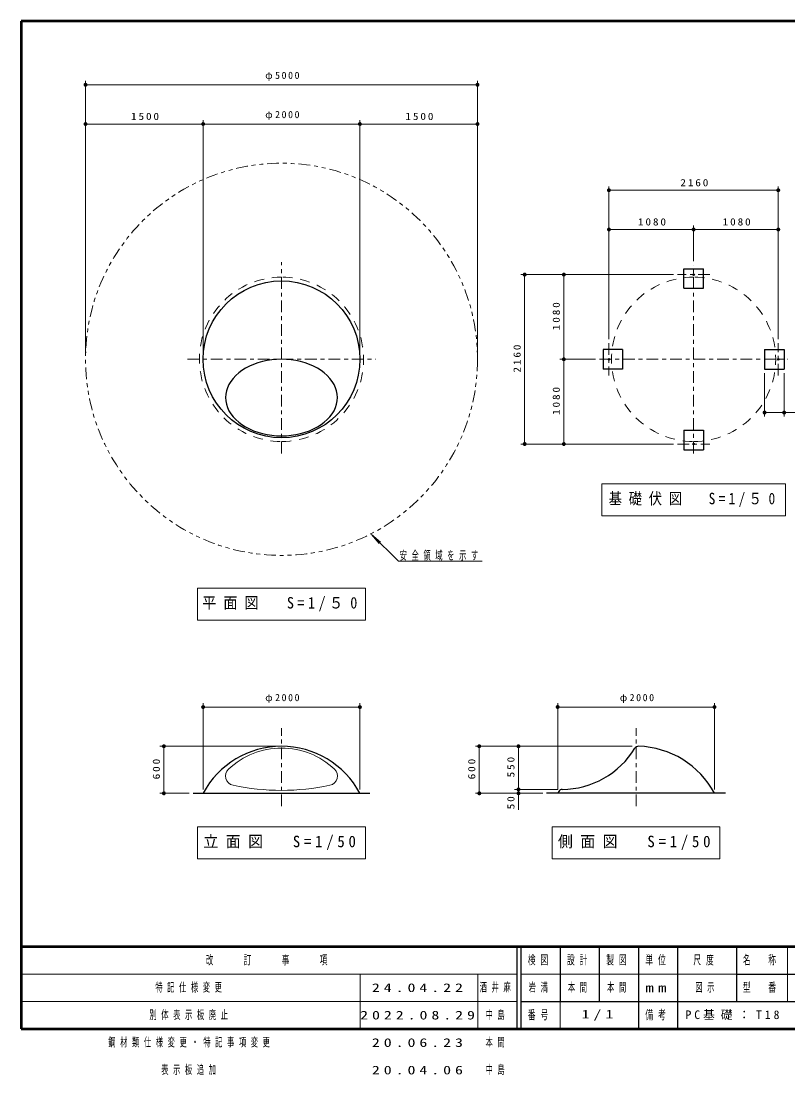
# Model space of a CAD drawing. Units: millimetres on the paper, scale 1:50. Extents: x -365 to 0, y -12 to 257.
# Drawn here: x -365 to -169.4, y -11.7 to 257 of the extents above; entities that cross this region are included whole.
import ezdxf

# ---------------------------------------------------------------- set-up
doc = ezdxf.new("R2010")
doc.units = ezdxf.units.MM
for name, pattern in [('USER1', [4.5, 2.5, -2]), ('USER2', [6, 3, -1, 1, -1]), ('USER3', [8, 3, -1, 1, -1, 1, -1])]:
    doc.linetypes.add(name, pattern=pattern)
doc.layers.add('LY_1', color=7, linetype='Continuous', lineweight=13)
doc.layers.add('LY_2', color=7, linetype='Continuous', lineweight=13)
doc.layers.add('LY_3', color=7, linetype='Continuous')
doc.styles.add('ＭＳ ゴシック', font='')
doc.styles.get('ＭＳ ゴシック').set_extended_font_data('MS Gothic')

# ---------------------------------------------------------------- blocks, each defined once
blk = doc.blocks.new('filled_dot')
at = {"color": 0, "linetype": 'Continuous', "lineweight": -2, "const_width": 1.25}
blk.add_lwpolyline([(-0.625, 0, 1), (0.625, 0, 1)], format="xyb", close=True, dxfattribs=at)

msp = doc.modelspace()

# ---------------------------------------------------------------- linework, layer by layer
at = {"layer": 'LY_1'}
for p, q in [((-348.56, 231.754), (-348.56, 241.754)), ((-348.56, 240.754), (-248.56, 240.754)), ((-248.56, 231.754), (-248.56, 241.754)), ((-348.56, 171.754), (-348.56, 231.754)), ((-318.56, 171.754), (-318.56, 231.754)), ((-278.56, 171.754), (-278.56, 231.754)), ((-248.56, 171.754), (-248.56, 231.754)), ((-348.56, 230.754), (-318.56, 230.754)), ((-318.56, 230.754), (-278.56, 230.754)), ((-278.56, 230.754), (-248.56, 230.754)), ((-215.03, 204.854), (-215.03, 214.854)), ((-215.03, 213.854), (-171.83, 213.854)), ((-171.83, 204.854), (-171.83, 214.854)), ((-215.03, 175.89), (-215.03, 204.854)), ((-193.43, 195.776), (-193.43, 204.854)), ((-171.83, 175.89), (-171.83, 204.854)), ((-215.03, 203.854), (-193.43, 203.854)), ((-193.43, 203.854), (-171.83, 203.854)), ((-227.53, 192.354), (-237.53, 192.354)), ((-236.53, 149.154), (-236.53, 192.354)), ((-198.567, 192.354), (-227.53, 192.354)), ((-226.53, 170.754), (-226.53, 192.354)), ((-218.452, 170.754), (-227.53, 170.754)), ((-226.53, 149.154), (-226.53, 170.754)), ((-175.33, 167.254), (-175.33, 156.182)), ((-170.33, 167.254), (-170.33, 156.182)), ((-162.776, 157.182), (-175.33, 157.182)), ((-227.53, 149.154), (-237.53, 149.154)), ((-198.567, 149.154), (-227.53, 149.154)), ((-216.83, 138.963), (-216.83, 130.83)), ((-170.03, 138.963), (-216.83, 138.963)), ((-170.03, 130.83), (-170.03, 138.963)), ((-216.83, 130.83), (-170.03, 130.83)), ((-275.569, 126.083), (-273.641, 123.784)), ((-275.569, 126.083), (-273.271, 124.154)), ((-268.731, 119.245), (-275.569, 126.083)), ((-268.731, 119.245), (-247.403, 119.245)), ((-319.96, 112.38), (-319.96, 104.247)), ((-277.16, 112.38), (-319.96, 112.38)), ((-277.16, 104.247), (-277.16, 112.38)), ((-319.96, 104.247), (-277.16, 104.247)), ((-318.56, 61.085), (-318.56, 83.085)), ((-318.56, 82.085), (-278.56, 82.085)), ((-278.56, 61.085), (-278.56, 83.085)), ((-228.106, 61.085), (-228.106, 83.085)), ((-228.106, 82.085), (-188.106, 82.085)), ((-188.106, 61.085), (-188.106, 83.085)), ((-299.56, 72.085), (-329.56, 72.085)), ((-328.56, 60.085), (-328.56, 72.085)), ((-239.106, 72.085), (-249.106, 72.085)), ((-248.106, 60.085), (-248.106, 72.085)), ((-209.106, 72.085), (-239.106, 72.085)), ((-238.106, 61.085), (-238.106, 72.085)), ((-322.096, 60.085), (-329.56, 60.085)), ((-239.106, 60.085), (-249.106, 60.085)), ((-228.106, 61.085), (-239.106, 61.085)), ((-231.932, 60.085), (-239.106, 60.085)), ((-238.106, 55.911), (-238.106, 61.085)), ((-319.96, 51.515), (-319.96, 43.382)), ((-277.16, 51.515), (-319.96, 51.515)), ((-277.16, 43.382), (-277.16, 51.515)), ((-229.506, 51.515), (-229.506, 43.382)), ((-186.706, 51.515), (-229.506, 51.515)), ((-186.706, 43.382), (-186.706, 51.515)), ((-319.96, 43.382), (-277.16, 43.382)), ((-229.506, 43.382), (-186.706, 43.382))]:
    msp.add_line(p, q, dxfattribs=at)
at = {"layer": 'LY_1', "linetype": 'USER2'}
for p, q in [((-298.56, 146.732), (-298.56, 195.504)), ((-193.43, 146.732), (-193.43, 194.776)), ((-189.294, 192.354), (-197.567, 192.354)), ((-215.03, 174.89), (-215.03, 166.617)), ((-171.83, 166.617), (-171.83, 174.89)), ((-322.582, 170.754), (-274.538, 170.754)), ((-217.452, 170.754), (-169.408, 170.754)), ((-197.567, 149.154), (-189.294, 149.154)), ((-298.56, 56.767), (-298.56, 76.715)), ((-208.106, 56.767), (-208.106, 76.715))]:
    msp.add_line(p, q, dxfattribs=at)
at = {"layer": 'LY_1', "lineweight": 25}
for p, q in [((-195.93, 188.854), (-195.93, 193.854)), ((-195.93, 193.854), (-190.93, 193.854)), ((-190.93, 188.854), (-190.93, 193.854)), ((-195.93, 188.854), (-190.93, 188.854)), ((-211.53, 173.254), (-216.53, 173.254)), ((-216.53, 173.254), (-216.53, 168.254)), ((-211.53, 173.254), (-211.53, 168.254)), ((-175.33, 173.254), (-170.33, 173.254)), ((-175.33, 173.254), (-175.33, 168.254)), ((-170.33, 173.254), (-170.33, 168.254)), ((-211.53, 168.254), (-216.53, 168.254)), ((-175.33, 168.254), (-170.33, 168.254)), ((-195.93, 152.654), (-195.93, 147.654)), ((-195.93, 152.654), (-190.93, 152.654)), ((-190.93, 152.654), (-190.93, 147.654)), ((-195.93, 147.654), (-190.93, 147.654)), ((-321.096, 60.085), (-276.024, 60.085)), ((-185.281, 60.085), (-230.932, 60.085))]:
    msp.add_line(p, q, dxfattribs=at)
msp.add_lwpolyline([(-284.3, 160.991), (-284.354, 161.842), (-284.517, 162.686), (-284.786, 163.518), (-285.16, 164.33), (-285.636, 165.117), (-286.211, 165.872), (-286.879, 166.591), (-287.636, 167.266), (-288.477, 167.894), (-289.394, 168.47), (-290.381, 168.988), (-291.43, 169.446), (-292.534, 169.839), (-293.683, 170.165), (-294.869, 170.421), (-296.084, 170.605), (-297.317, 170.716), (-298.56, 170.754), (-299.803, 170.716), (-301.036, 170.605), (-302.251, 170.421), (-303.437, 170.165), (-304.587, 169.839), (-305.69, 169.446), (-306.739, 168.988), (-307.726, 168.47), (-308.643, 167.894), (-309.484, 167.266), (-310.241, 166.591), (-310.909, 165.872), (-311.484, 165.117), (-311.96, 164.33), (-312.334, 163.518), (-312.603, 162.686), (-312.766, 161.842), (-312.82, 160.991), (-312.766, 160.14), (-312.603, 159.296), (-312.334, 158.464), (-311.96, 157.652), (-311.484, 156.865), (-310.909, 156.11), (-310.241, 155.391), (-309.484, 154.716), (-308.643, 154.088), (-307.726, 153.512), (-306.739, 152.994), (-305.69, 152.536), (-304.587, 152.143), (-303.437, 151.817), (-302.251, 151.561), (-301.036, 151.377), (-299.803, 151.266), (-298.56, 151.228), (-297.317, 151.266), (-296.084, 151.377), (-294.869, 151.561), (-293.683, 151.817), (-292.534, 152.143), (-291.43, 152.536), (-290.381, 152.994), (-289.394, 153.512), (-288.477, 154.088), (-287.636, 154.716), (-286.879, 155.391), (-286.211, 156.11), (-285.636, 156.865), (-285.16, 157.652), (-284.786, 158.464), (-284.517, 159.296), (-284.354, 160.14)], close=True, dxfattribs=at)
at = {"layer": 'LY_1', "linetype": 'USER3'}
msp.add_circle((-298.56, 170.754), 50, dxfattribs=at)
at = {"layer": 'LY_1', "lineweight": 25}
for centre, radius in [((-193.43, 192.354), 0.2), ((-193.43, 192.354), 0.12), ((-298.56, 170.754), 20), ((-215.03, 170.754), 0.2), ((-215.03, 170.754), 0.12), ((-171.83, 170.754), 0.2), ((-171.83, 170.754), 0.12), ((-193.43, 149.154), 0.2), ((-193.43, 149.154), 0.12)]:
    msp.add_circle(centre, radius, dxfattribs=at)
at = {"layer": 'LY_1', "linetype": 'USER1'}
for centre, start, end in [((-298.56, 170.754), 90, 270), ((-298.56, 170.754), 270, 90), ((-193.43, 170.754), 90, 270), ((-193.43, 170.754), 270, 90)]:
    msp.add_arc(centre, 20.944, start, end, dxfattribs=at)
at = {"layer": 'LY_1', "lineweight": 25}
for centre, radius, start, end in [((-298.56, 49.418), 22.667, 28.07249, 151.92751), ((-227.106, 82.994), 21.909, 270.35294, 328.65675), ((-207.54, 71.078), 1, 88.50339, 148.65675), ((-208.106, 49.418), 22.667, 28.07249, 88.50339), ((-208.106, 49.418), 22.667, 150.50631, 151.92751), ((-226.965, 60.086), 1, 90.35294, 150.50631)]:
    msp.add_arc(centre, radius, start, end, dxfattribs=at)
at = {"layer": 'LY_1'}
for centre, radius, start, end in [((-298.56, 51.945), 19.668, 90, 133.37771), ((-298.56, 51.945), 19.668, 46.62229, 90), ((-310.42, 64.497), 2.4, 133.37771, 257.82848), ((-286.7, 64.497), 2.4, 282.17152, 46.62229), ((-298.56, 119.483), 58.651, 257.82848, 270), ((-298.56, 119.483), 58.651, 270, 282.17152)]:
    msp.add_arc(centre, radius, start, end, dxfattribs=at)
at = {"layer": 'LY_2', "lineweight": 50}
for p, q in [((0, 257), (-365, 257)), ((-365, 257), (-365, 0)), ((-365, 21), (0, 21)), ((-365, 0), (0, 0))]:
    msp.add_line(p, q, dxfattribs=at)
at = {"layer": 'LY_2', "lineweight": 25}
for p, q in [((-238.5, 21), (-238.5, 0)), ((-237.5, 21), (-237.5, 0)), ((-227.5, 21), (-227.5, 7)), ((-217.5, 21), (-217.5, 7)), ((-207.5, 21), (-207.5, 0)), ((-197.5, 21), (-197.5, 7)), ((-182.5, 21), (-182.5, 7)), ((-182.5, 14), (-70, 14)), ((-237.5, 7), (0, 7)), ((-197.5, 7), (-197.5, 0))]:
    msp.add_line(p, q, dxfattribs=at)
at = {"layer": 'LY_2'}
for p, q in [((-169.5, 21), (-169.5, 7)), ((-365, 14), (-238.5, 14)), ((-278.5, 14), (-278.5, 0)), ((-248.5, 14), (-248.5, 0)), ((-237.5, 14), (-182.5, 14)), ((-365, 7), (-238.5, 7)), ((-227.5, 7), (-227.5, 0))]:
    msp.add_line(p, q, dxfattribs=at)

# ---------------------------------------------------------------- block references
at = {"layer": 'LY_1', "xscale": 0.4, "yscale": 0.4}
for p in [(-348.56, 240.754), (-348.56, 230.754), (-318.56, 230.754), (-278.56, 230.754), (-215.03, 213.854), (-215.03, 203.854), (-193.43, 203.854), (-175.33, 157.182), (-318.56, 82.085), (-228.106, 82.085)]:
    msp.add_blockref('filled_dot', p, dxfattribs=at)
for p, rotation in [((-248.56, 240.754), 180), ((-318.56, 230.754), 180), ((-278.56, 230.754), 180), ((-248.56, 230.754), 180), ((-171.83, 213.854), 180), ((-193.43, 203.854), 180), ((-171.83, 203.854), 180), ((-236.53, 192.354), 270), ((-226.53, 192.354), 270), ((-226.53, 170.754), 270), ((-226.53, 170.754), 90), ((-170.33, 157.182), 180), ((-236.53, 149.154), 90), ((-226.53, 149.154), 90), ((-278.56, 82.085), 180), ((-188.106, 82.085), 180), ((-328.56, 72.085), 270), ((-248.106, 72.085), 270), ((-238.106, 72.085), 270), ((-328.56, 60.085), 90), ((-248.106, 60.085), 90), ((-238.106, 61.085), 90), ((-238.106, 61.085), 270), ((-238.106, 60.085), 90)]:
    msp.add_blockref('filled_dot', p, dxfattribs=dict(at, rotation=rotation))

# ---------------------------------------------------------------- texts
at = {"layer": 'LY_1', "style": 'ＭＳ ゴシック'}
for s, insert, char_height, attachment_point in [('\\T1.33;φ5000', (-298.138, 241.754), 1.833, 8), ('\\T1.33;φ2000', (-298.138, 231.754), 1.833, 8), ('\\T1.33;\\W1.15;1500', (-333.139, 231.754), 1.833, 8), ('\\T1.33;\\W1.15;1500', (-263.139, 231.754), 1.833, 8), ('\\T1.33;\\W1.15;2160', (-193.007, 214.854), 1.833, 8), ('\\T1.33;\\W1.15;1080', (-203.809, 204.854), 1.833, 8), ('\\T1.33;\\W1.15;1080', (-182.209, 204.854), 1.833, 8), ('\\T1.5;\\W0.85;基礎伏図\u3000S=1/５0', (-193.43, 134.896), 2.933, 5), ('\\T1.64;\\W0.6;安全領域を示す', (-268.403, 119.395), 2.199, 7), ('\\T1.5;\\W0.9;平面図\u3000S=1/５0', (-298.56, 108.314), 2.933, 5), ('\\T1.33;φ2000', (-298.138, 83.085), 1.833, 8), ('\\T1.33;φ2000', (-207.684, 83.085), 1.833, 8), ('\\T1.5;\\W0.95;立面図\u3000S=1/50', (-298.56, 47.449), 2.933, 5), ('\\T1.5;\\W0.95;側面図\u3000S=1/50', (-208.106, 47.449), 2.933, 5), ('\\T1.64;\\W0.6;特記仕様変更', (-330.75, 10.5), 2.199, 4), ('\\T1.5;\\W1.35;24.04.22', (-275.5, 10.5), 2.199, 4), ('\\T1.64;\\W0.6;酒井麻', (-248, 10.5), 2.199, 4), ('\\T1.64;\\W0.6;別体表示板廃止', (-332.25, 3.5), 2.199, 4), ('\\T1.5;\\W1.35;2022.08.29', (-278.5, 3.5), 2.199, 4), ('\\T1.64;\\W0.6;中島', (-246.5, 3.5), 2.199, 4), ('\\T1.64;\\W0.6;鋼材類仕様変更・特記事項変更', (-342.75, -3.5), 2.199, 4), ('\\T1.5;\\W1.35;20.06.23', (-275.5, -3.5), 2.199, 4), ('\\T1.64;\\W0.6;本間', (-246.5, -3.5), 2.199, 4), ('\\T1.64;\\W0.6;表示板追加', (-329.25, -10.5), 2.199, 4), ('\\T1.5;\\W1.35;20.04.06', (-275.5, -10.5), 2.199, 4), ('\\T1.64;\\W0.6;中島', (-246.5, -10.5), 2.199, 4)]:
    msp.add_mtext(s, dxfattribs=dict(at, insert=insert, char_height=char_height, attachment_point=attachment_point))
at = {"layer": 'LY_1', "char_height": 1.833, "attachment_point": 8, "rotation": 90, "style": 'ＭＳ ゴシック'}
for s, insert in [('\\T1.33;\\W1.15;1080', (-227.53, 181.975)), ('\\T1.33;\\W1.15;2160', (-237.53, 171.177)), ('\\T1.33;\\W1.15;1080', (-227.53, 160.375)), ('\\T1.33;\\W1.15;600', (-329.56, 66.502)), ('\\T1.33;\\W1.15;600', (-249.106, 66.502)), ('\\T1.33;\\W1.15;550', (-239.106, 67)), ('\\T1.34;\\W1.15;50', (-239.106, 57.911))]:
    msp.add_mtext(s, dxfattribs=dict(at, insert=insert))
at = {"layer": 'LY_2', "char_height": 2.346, "attachment_point": 5, "style": 'ＭＳ ゴシック'}
for s, insert in [('\\T1.64;\\W0.6;改\u3000\u3000訂\u3000\u3000事\u3000\u3000項', (-301.75, 17.5)), ('\\T1.64;\\W0.6;検図', (-232.5, 17.5)), ('\\T1.64;\\W0.6;設計', (-222.5, 17.5)), ('\\T1.64;\\W0.6;製図', (-212.5, 17.5)), ('\\T1.64;\\W0.6;単位', (-202.5, 17.5)), ('\\T1.64;\\W0.6;尺度', (-190.25, 17.5)), ('\\T1.64;\\W0.6;名\u3000称', (-176, 17.5)), ('\\T1.5;\\W1.35;mm', (-202.5, 10.5)), ('\\T1.64;\\W0.6;型\u3000番', (-176, 10.5)), ('\\T1.64;\\W0.6;番号', (-232.5, 3.5)), ('\\T1.64;\\W0.6;備考', (-202.5, 3.5))]:
    msp.add_mtext(s, dxfattribs=dict(at, insert=insert))
at = {"layer": 'LY_3', "char_height": 2.199, "attachment_point": 4, "style": 'ＭＳ ゴシック'}
for s, insert in [('\\T1.64;\\W0.6;岩満', (-235.5, 10.5)), ('\\T1.64;\\W0.6;本間', (-225.5, 10.5)), ('\\T1.64;\\W0.6;本間', (-215.5, 10.5)), ('\\T1.64;\\W0.6;図示', (-193, 10.5)), ('\\T1.5;\\W1.35;1/1', (-222, 3.5)), ('\\T1.5;PC基礎：T18', (-195.5, 3.5))]:
    msp.add_mtext(s, dxfattribs=dict(at, insert=insert))

doc.saveas('drawing.dxf')
